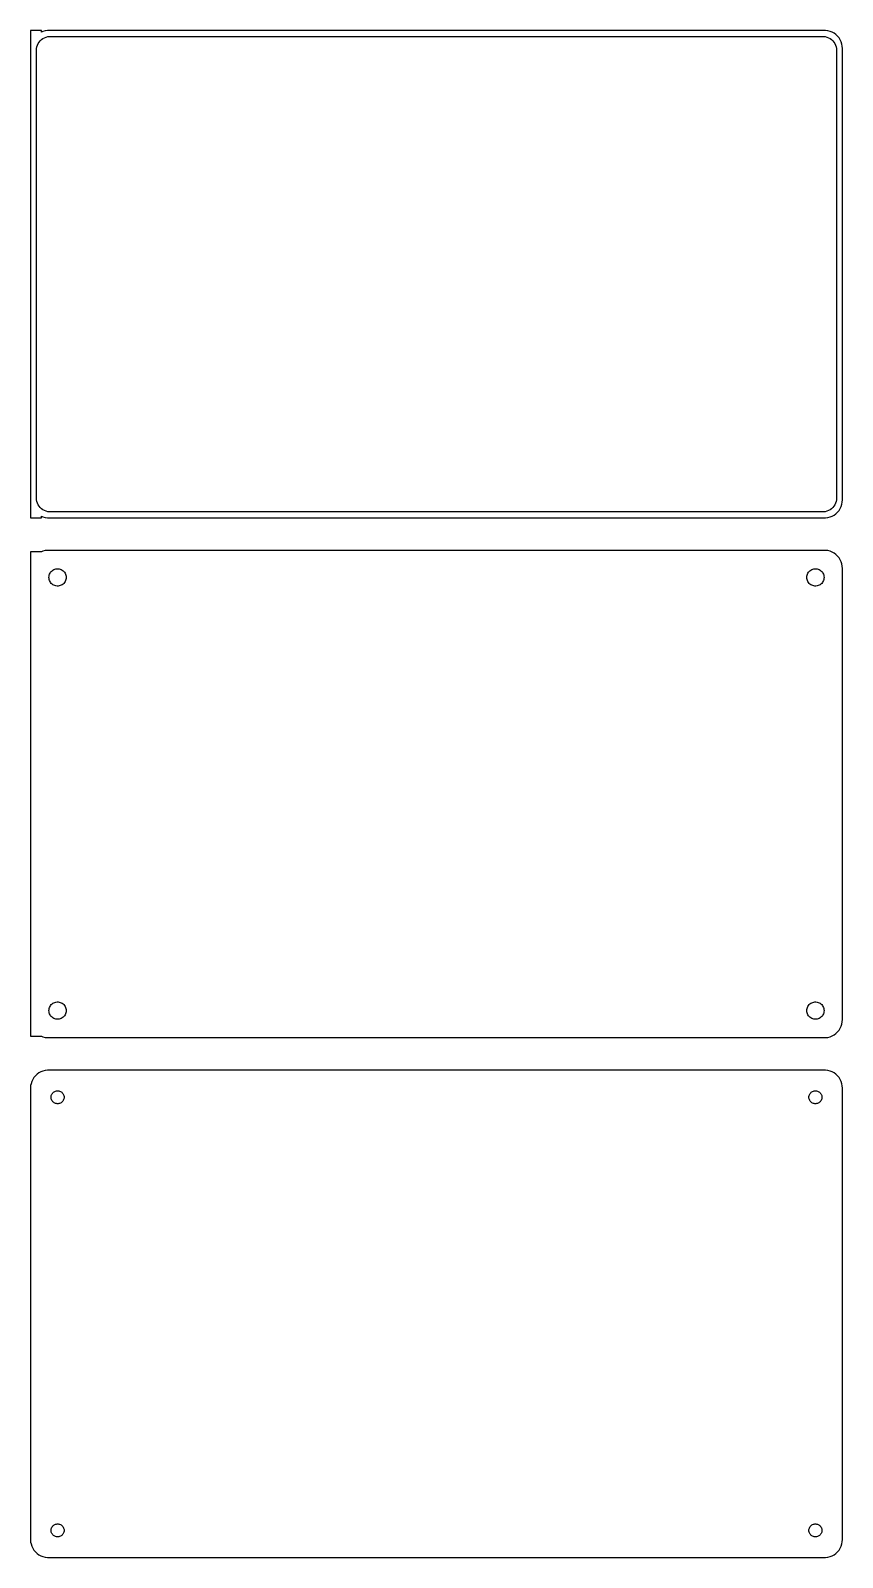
# Model space of a CAD drawing. Header units: metres. Extents: x -112 to 112, y 221 to 643.
import ezdxf

# ---------------------------------------------------------------- set-up
doc = ezdxf.new("R2010")
doc.units = ezdxf.units.M

msp = doc.modelspace()

# ---------------------------------------------------------------- linework, layer by layer
for p, q in [((-109.5, 643.49), (-112.5, 643.49)), ((-112.5, 643.49), (-112.5, 508.51)), ((-109.5, 643.075), (-109.5, 643.49)), ((-109.045, 643.255), (-109.5, 643.075)), ((-108.437, 643.411), (-109.045, 643.255)), ((-107.814, 643.49), (-108.437, 643.411)), ((107.814, 643.49), (-107.814, 643.49)), ((108.437, 643.411), (107.814, 643.49)), ((109.045, 643.255), (108.437, 643.411)), ((109.629, 643.024), (109.045, 643.255)), ((110.179, 642.722), (109.629, 643.024)), ((-110.842, 638.485), (-110.751, 638.963)), ((-110.751, 638.963), (-110.601, 639.426)), ((-110.601, 639.426), (-110.394, 639.866)), ((-110.394, 639.866), (-110.133, 640.276)), ((-110.133, 640.276), (-109.823, 640.651)), ((-109.823, 640.651), (-109.469, 640.984)), ((-109.469, 640.984), (-109.075, 641.27)), ((-109.075, 641.27), (-108.649, 641.504)), ((-108.649, 641.504), (-108.197, 641.683)), ((-108.197, 641.683), (-107.726, 641.804)), ((-107.726, 641.804), (-107.243, 641.865)), ((-107.243, 641.865), (107.243, 641.865)), ((107.243, 641.865), (107.726, 641.804)), ((107.726, 641.804), (108.197, 641.683)), ((108.197, 641.683), (108.649, 641.504)), ((108.649, 641.504), (109.075, 641.27)), ((109.075, 641.27), (109.469, 640.984)), ((109.469, 640.984), (109.823, 640.651)), ((109.823, 640.651), (110.133, 640.276)), ((110.133, 640.276), (110.394, 639.866)), ((110.687, 642.353), (110.179, 642.722)), ((110.394, 639.866), (110.601, 639.426)), ((110.601, 639.426), (110.751, 638.963)), ((111.145, 641.923), (110.687, 642.353)), ((110.751, 638.963), (110.842, 638.485)), ((111.545, 641.439), (111.145, 641.923)), ((111.882, 640.909), (111.545, 641.439)), ((112.149, 640.341), (111.882, 640.909)), ((112.343, 639.743), (112.149, 640.341)), ((112.461, 639.127), (112.343, 639.743)), ((112.5, 638.5), (112.461, 639.127)), ((-110.873, 638), (-110.842, 638.485)), ((-110.873, 514), (-110.873, 638)), ((110.842, 638.485), (110.873, 638)), ((110.873, 638), (110.873, 514)), ((112.5, 513.5), (112.5, 638.5)), ((-110.842, 513.515), (-110.873, 514)), ((-110.751, 513.037), (-110.842, 513.515)), ((-110.601, 512.574), (-110.751, 513.037)), ((-110.394, 512.134), (-110.601, 512.574)), ((-110.133, 511.724), (-110.394, 512.134)), ((110.394, 512.134), (110.133, 511.724)), ((110.601, 512.574), (110.394, 512.134)), ((110.751, 513.037), (110.601, 512.574)), ((110.842, 513.515), (110.751, 513.037)), ((110.873, 514), (110.842, 513.515)), ((112.149, 511.659), (112.343, 512.257)), ((112.343, 512.257), (112.461, 512.873)), ((112.461, 512.873), (112.5, 513.5)), ((-112.5, 508.51), (-109.5, 508.51)), ((-109.823, 511.349), (-110.133, 511.724)), ((-109.469, 511.016), (-109.823, 511.349)), ((-109.5, 508.925), (-109.045, 508.745)), ((-109.5, 508.51), (-109.5, 508.925)), ((-109.075, 510.73), (-109.469, 511.016)), ((-108.649, 510.496), (-109.075, 510.73)), ((-109.045, 508.745), (-108.437, 508.589)), ((-108.197, 510.317), (-108.649, 510.496)), ((-108.437, 508.589), (-107.814, 508.51)), ((-107.726, 510.196), (-108.197, 510.317)), ((-107.814, 508.51), (107.814, 508.51)), ((-107.243, 510.135), (-107.726, 510.196)), ((107.243, 510.135), (-107.243, 510.135)), ((107.726, 510.196), (107.243, 510.135)), ((108.197, 510.317), (107.726, 510.196)), ((107.814, 508.51), (108.437, 508.589)), ((108.649, 510.496), (108.197, 510.317)), ((108.437, 508.589), (109.045, 508.745)), ((109.075, 510.73), (108.649, 510.496)), ((109.045, 508.745), (109.629, 508.976)), ((109.469, 511.016), (109.075, 510.73)), ((109.823, 511.349), (109.469, 511.016)), ((109.629, 508.976), (110.179, 509.278)), ((110.133, 511.724), (109.823, 511.349)), ((110.179, 509.278), (110.687, 509.647)), ((110.687, 509.647), (111.145, 510.077)), ((111.145, 510.077), (111.545, 510.561)), ((111.545, 510.561), (111.882, 511.091)), ((111.882, 511.091), (112.149, 511.659)), ((-109.045, 499.255), (-109.5, 499.075)), ((-108.437, 499.411), (-109.045, 499.255)), ((-107.814, 499.49), (-108.437, 499.411)), ((107.814, 499.49), (-107.814, 499.49)), ((108.437, 499.411), (107.814, 499.49)), ((109.045, 499.255), (108.437, 499.411)), ((109.629, 499.024), (109.045, 499.255)), ((-109.5, 499.115), (-112.5, 499.115)), ((-112.5, 499.115), (-112.5, 364.885)), ((-109.5, 499.075), (-109.5, 499.115)), ((110.179, 498.722), (109.629, 499.024)), ((110.687, 498.353), (110.179, 498.722)), ((111.145, 497.923), (110.687, 498.353)), ((111.545, 497.439), (111.145, 497.923)), ((111.882, 496.909), (111.545, 497.439)), ((112.149, 496.341), (111.882, 496.909)), ((112.343, 495.743), (112.149, 496.341)), ((112.461, 495.127), (112.343, 495.743)), ((112.5, 494.5), (112.461, 495.127)), ((-107.4, 492), (-107.381, 492.301)), ((-107.381, 491.699), (-107.4, 492)), ((-107.381, 492.301), (-107.325, 492.597)), ((-107.325, 491.403), (-107.381, 491.699)), ((-107.325, 492.597), (-107.231, 492.883)), ((-107.231, 491.117), (-107.325, 491.403)), ((-107.231, 492.883), (-107.103, 493.156)), ((-107.103, 490.844), (-107.231, 491.117)), ((-107.103, 493.156), (-106.942, 493.411)), ((-106.942, 490.589), (-107.103, 490.844)), ((-106.942, 493.411), (-106.75, 493.643)), ((-106.75, 493.643), (-106.53, 493.849)), ((-106.53, 493.849), (-106.286, 494.026)), ((-106.286, 494.026), (-106.022, 494.172)), ((-106.022, 494.172), (-105.742, 494.283)), ((-105.742, 494.283), (-105.45, 494.357)), ((-105.45, 494.357), (-105.151, 494.395)), ((-105.151, 494.395), (-104.849, 494.395)), ((-104.849, 494.395), (-104.55, 494.357)), ((-104.55, 494.357), (-104.258, 494.283)), ((-104.258, 494.283), (-103.978, 494.172)), ((-103.978, 494.172), (-103.714, 494.026)), ((-103.714, 494.026), (-103.47, 493.849)), ((-103.47, 493.849), (-103.25, 493.643)), ((-103.25, 493.643), (-103.058, 493.411)), ((-103.058, 493.411), (-102.897, 493.156)), ((-102.897, 490.844), (-103.058, 490.589)), ((-102.897, 493.156), (-102.769, 492.883)), ((-102.769, 491.117), (-102.897, 490.844)), ((-102.769, 492.883), (-102.675, 492.597)), ((-102.675, 491.403), (-102.769, 491.117)), ((-102.675, 492.597), (-102.619, 492.301)), ((-102.619, 491.699), (-102.675, 491.403)), ((-102.619, 492.301), (-102.6, 492)), ((-102.6, 492), (-102.619, 491.699)), ((102.6, 492), (102.619, 492.301)), ((102.619, 491.699), (102.6, 492)), ((102.619, 492.301), (102.675, 492.597)), ((102.675, 491.403), (102.619, 491.699)), ((102.675, 492.597), (102.769, 492.883)), ((102.769, 491.117), (102.675, 491.403)), ((102.769, 492.883), (102.897, 493.156)), ((102.897, 490.844), (102.769, 491.117)), ((102.897, 493.156), (103.058, 493.411)), ((103.058, 490.589), (102.897, 490.844)), ((103.058, 493.411), (103.25, 493.643)), ((103.25, 493.643), (103.47, 493.849)), ((103.47, 493.849), (103.714, 494.026)), ((103.714, 494.026), (103.978, 494.172)), ((103.978, 494.172), (104.258, 494.283)), ((104.258, 494.283), (104.55, 494.357)), ((104.55, 494.357), (104.849, 494.395)), ((104.849, 494.395), (105.151, 494.395)), ((105.151, 494.395), (105.45, 494.357)), ((105.45, 494.357), (105.742, 494.283)), ((105.742, 494.283), (106.022, 494.172)), ((106.022, 494.172), (106.286, 494.026)), ((106.286, 494.026), (106.53, 493.849)), ((106.53, 493.849), (106.75, 493.643)), ((106.75, 493.643), (106.942, 493.411)), ((106.942, 493.411), (107.103, 493.156)), ((107.103, 490.844), (106.942, 490.589)), ((107.103, 493.156), (107.231, 492.883)), ((107.231, 491.117), (107.103, 490.844)), ((107.231, 492.883), (107.325, 492.597)), ((107.325, 491.403), (107.231, 491.117)), ((107.325, 492.597), (107.381, 492.301)), ((107.381, 491.699), (107.325, 491.403)), ((107.381, 492.301), (107.4, 492)), ((107.4, 492), (107.381, 491.699)), ((112.5, 369.5), (112.5, 494.5)), ((-106.75, 490.357), (-106.942, 490.589)), ((-106.53, 490.151), (-106.75, 490.357)), ((-106.286, 489.974), (-106.53, 490.151)), ((-106.022, 489.828), (-106.286, 489.974)), ((-105.742, 489.717), (-106.022, 489.828)), ((-105.45, 489.643), (-105.742, 489.717)), ((-105.151, 489.605), (-105.45, 489.643)), ((-104.849, 489.605), (-105.151, 489.605)), ((-104.55, 489.643), (-104.849, 489.605)), ((-104.258, 489.717), (-104.55, 489.643)), ((-103.978, 489.828), (-104.258, 489.717)), ((-103.714, 489.974), (-103.978, 489.828)), ((-103.47, 490.151), (-103.714, 489.974)), ((-103.25, 490.357), (-103.47, 490.151)), ((-103.058, 490.589), (-103.25, 490.357)), ((103.25, 490.357), (103.058, 490.589)), ((103.47, 490.151), (103.25, 490.357)), ((103.714, 489.974), (103.47, 490.151)), ((103.978, 489.828), (103.714, 489.974)), ((104.258, 489.717), (103.978, 489.828)), ((104.55, 489.643), (104.258, 489.717)), ((104.849, 489.605), (104.55, 489.643)), ((105.151, 489.605), (104.849, 489.605)), ((105.45, 489.643), (105.151, 489.605)), ((105.742, 489.717), (105.45, 489.643)), ((106.022, 489.828), (105.742, 489.717)), ((106.286, 489.974), (106.022, 489.828)), ((106.53, 490.151), (106.286, 489.974)), ((106.75, 490.357), (106.53, 490.151)), ((106.942, 490.589), (106.75, 490.357)), ((-107.4, 372), (-107.381, 372.301)), ((-107.381, 372.301), (-107.325, 372.597)), ((-107.325, 372.597), (-107.231, 372.883)), ((-107.231, 372.883), (-107.103, 373.156)), ((-107.103, 373.156), (-106.942, 373.411)), ((-106.942, 373.411), (-106.75, 373.643)), ((-106.75, 373.643), (-106.53, 373.849)), ((-106.53, 373.849), (-106.286, 374.026)), ((-106.286, 374.026), (-106.022, 374.172)), ((-106.022, 374.172), (-105.742, 374.283)), ((-105.742, 374.283), (-105.45, 374.357)), ((-105.45, 374.357), (-105.151, 374.395)), ((-105.151, 374.395), (-104.849, 374.395)), ((-104.849, 374.395), (-104.55, 374.357)), ((-104.55, 374.357), (-104.258, 374.283)), ((-104.258, 374.283), (-103.978, 374.172)), ((-103.978, 374.172), (-103.714, 374.026)), ((-103.714, 374.026), (-103.47, 373.849)), ((-103.47, 373.849), (-103.25, 373.643)), ((-103.25, 373.643), (-103.058, 373.411)), ((-103.058, 373.411), (-102.897, 373.156)), ((-102.897, 373.156), (-102.769, 372.883)), ((-102.769, 372.883), (-102.675, 372.597)), ((-102.675, 372.597), (-102.619, 372.301)), ((-102.619, 372.301), (-102.6, 372)), ((102.6, 372), (102.619, 372.301)), ((102.619, 372.301), (102.675, 372.597)), ((102.675, 372.597), (102.769, 372.883)), ((102.769, 372.883), (102.897, 373.156)), ((102.897, 373.156), (103.058, 373.411)), ((103.058, 373.411), (103.25, 373.643)), ((103.25, 373.643), (103.47, 373.849)), ((103.47, 373.849), (103.714, 374.026)), ((103.714, 374.026), (103.978, 374.172)), ((103.978, 374.172), (104.258, 374.283)), ((104.258, 374.283), (104.55, 374.357)), ((104.55, 374.357), (104.849, 374.395)), ((104.849, 374.395), (105.151, 374.395)), ((105.151, 374.395), (105.45, 374.357)), ((105.45, 374.357), (105.742, 374.283)), ((105.742, 374.283), (106.022, 374.172)), ((106.022, 374.172), (106.286, 374.026)), ((106.286, 374.026), (106.53, 373.849)), ((106.53, 373.849), (106.75, 373.643)), ((106.75, 373.643), (106.942, 373.411)), ((106.942, 373.411), (107.103, 373.156)), ((107.103, 373.156), (107.231, 372.883)), ((107.231, 372.883), (107.325, 372.597)), ((107.325, 372.597), (107.381, 372.301)), ((107.381, 372.301), (107.4, 372)), ((-107.381, 371.699), (-107.4, 372)), ((-107.325, 371.403), (-107.381, 371.699)), ((-107.231, 371.117), (-107.325, 371.403)), ((-107.103, 370.844), (-107.231, 371.117)), ((-106.942, 370.589), (-107.103, 370.844)), ((-106.75, 370.357), (-106.942, 370.589)), ((-106.53, 370.151), (-106.75, 370.357)), ((-106.286, 369.974), (-106.53, 370.151)), ((-106.022, 369.828), (-106.286, 369.974)), ((-105.742, 369.717), (-106.022, 369.828)), ((-105.45, 369.643), (-105.742, 369.717)), ((-105.151, 369.605), (-105.45, 369.643)), ((-104.849, 369.605), (-105.151, 369.605)), ((-104.55, 369.643), (-104.849, 369.605)), ((-104.258, 369.717), (-104.55, 369.643)), ((-103.978, 369.828), (-104.258, 369.717)), ((-103.714, 369.974), (-103.978, 369.828)), ((-103.47, 370.151), (-103.714, 369.974)), ((-103.25, 370.357), (-103.47, 370.151)), ((-103.058, 370.589), (-103.25, 370.357)), ((-102.897, 370.844), (-103.058, 370.589)), ((-102.769, 371.117), (-102.897, 370.844)), ((-102.675, 371.403), (-102.769, 371.117)), ((-102.619, 371.699), (-102.675, 371.403)), ((-102.6, 372), (-102.619, 371.699)), ((102.619, 371.699), (102.6, 372)), ((102.675, 371.403), (102.619, 371.699)), ((102.769, 371.117), (102.675, 371.403)), ((102.897, 370.844), (102.769, 371.117)), ((103.058, 370.589), (102.897, 370.844)), ((103.25, 370.357), (103.058, 370.589)), ((103.47, 370.151), (103.25, 370.357)), ((103.714, 369.974), (103.47, 370.151)), ((103.978, 369.828), (103.714, 369.974)), ((104.258, 369.717), (103.978, 369.828)), ((104.55, 369.643), (104.258, 369.717)), ((104.849, 369.605), (104.55, 369.643)), ((105.151, 369.605), (104.849, 369.605)), ((105.45, 369.643), (105.151, 369.605)), ((105.742, 369.717), (105.45, 369.643)), ((106.022, 369.828), (105.742, 369.717)), ((106.286, 369.974), (106.022, 369.828)), ((106.53, 370.151), (106.286, 369.974)), ((106.75, 370.357), (106.53, 370.151)), ((106.942, 370.589), (106.75, 370.357)), ((107.103, 370.844), (106.942, 370.589)), ((107.231, 371.117), (107.103, 370.844)), ((107.325, 371.403), (107.231, 371.117)), ((107.381, 371.699), (107.325, 371.403)), ((107.4, 372), (107.381, 371.699)), ((112.149, 367.659), (112.343, 368.257)), ((112.343, 368.257), (112.461, 368.873)), ((112.461, 368.873), (112.5, 369.5)), ((-112.5, 364.885), (-109.5, 364.885)), ((-109.5, 364.885), (-109.5, 364.925)), ((-109.5, 364.925), (-109.045, 364.745)), ((-109.045, 364.745), (-108.437, 364.589)), ((-108.437, 364.589), (-107.814, 364.51)), ((-107.814, 364.51), (107.814, 364.51)), ((107.814, 364.51), (108.437, 364.589)), ((108.437, 364.589), (109.045, 364.745)), ((109.045, 364.745), (109.629, 364.976)), ((109.629, 364.976), (110.179, 365.278)), ((110.179, 365.278), (110.687, 365.647)), ((110.687, 365.647), (111.145, 366.077)), ((111.145, 366.077), (111.545, 366.561)), ((111.545, 366.561), (111.882, 367.091)), ((111.882, 367.091), (112.149, 367.659)), ((-108.437, 355.411), (-109.045, 355.255)), ((-107.814, 355.49), (-108.437, 355.411)), ((107.814, 355.49), (-107.814, 355.49)), ((108.437, 355.411), (107.814, 355.49)), ((109.045, 355.255), (108.437, 355.411)), ((-112.4, 351.444), (-112.5, 351.444)), ((-112.5, 351.444), (-112.5, 224.556)), ((-112.343, 351.743), (-112.4, 351.444)), ((-112.149, 352.341), (-112.343, 351.743)), ((-111.882, 352.909), (-112.149, 352.341)), ((-111.545, 353.439), (-111.882, 352.909)), ((-111.145, 353.923), (-111.545, 353.439)), ((-110.687, 354.353), (-111.145, 353.923)), ((-110.179, 354.722), (-110.687, 354.353)), ((-109.629, 355.024), (-110.179, 354.722)), ((-109.045, 355.255), (-109.629, 355.024)), ((109.629, 355.024), (109.045, 355.255)), ((110.179, 354.722), (109.629, 355.024)), ((110.687, 354.353), (110.179, 354.722)), ((111.145, 353.923), (110.687, 354.353)), ((111.545, 353.439), (111.145, 353.923)), ((111.882, 352.909), (111.545, 353.439)), ((112.149, 352.341), (111.882, 352.909)), ((112.343, 351.743), (112.149, 352.341)), ((112.461, 351.127), (112.343, 351.743)), ((112.5, 350.5), (112.461, 351.127)), ((-106.8, 348), (-106.786, 348.226)), ((-106.786, 347.774), (-106.8, 348)), ((-106.786, 348.226), (-106.743, 348.448)), ((-106.743, 347.552), (-106.786, 347.774)), ((-106.743, 348.448), (-106.674, 348.663)), ((-106.674, 347.337), (-106.743, 347.552)), ((-106.674, 348.663), (-106.577, 348.867)), ((-106.577, 347.133), (-106.674, 347.337)), ((-106.577, 348.867), (-106.456, 349.058)), ((-106.456, 346.942), (-106.577, 347.133)), ((-106.456, 349.058), (-106.312, 349.232)), ((-106.312, 346.768), (-106.456, 346.942)), ((-106.312, 349.232), (-106.147, 349.387)), ((-106.147, 349.387), (-105.964, 349.52)), ((-105.964, 349.52), (-105.766, 349.629)), ((-105.766, 349.629), (-105.556, 349.712)), ((-105.556, 349.712), (-105.337, 349.768)), ((-105.337, 349.768), (-105.113, 349.796)), ((-105.113, 349.796), (-104.887, 349.796)), ((-104.887, 349.796), (-104.663, 349.768)), ((-104.663, 349.768), (-104.444, 349.712)), ((-104.444, 349.712), (-104.234, 349.629)), ((-104.234, 349.629), (-104.036, 349.52)), ((-104.036, 349.52), (-103.853, 349.387)), ((-103.853, 349.387), (-103.688, 349.232)), ((-103.688, 349.232), (-103.544, 349.058)), ((-103.544, 346.942), (-103.688, 346.768)), ((-103.544, 349.058), (-103.423, 348.867)), ((-103.423, 347.133), (-103.544, 346.942)), ((-103.423, 348.867), (-103.326, 348.663)), ((-103.326, 347.337), (-103.423, 347.133)), ((-103.326, 348.663), (-103.257, 348.448)), ((-103.257, 347.552), (-103.326, 347.337)), ((-103.257, 348.448), (-103.214, 348.226)), ((-103.214, 347.774), (-103.257, 347.552)), ((-103.214, 348.226), (-103.2, 348)), ((-103.2, 348), (-103.214, 347.774)), ((103.2, 348), (103.214, 348.226)), ((103.214, 347.774), (103.2, 348)), ((103.214, 348.226), (103.257, 348.448)), ((103.257, 347.552), (103.214, 347.774)), ((103.257, 348.448), (103.326, 348.663)), ((103.326, 347.337), (103.257, 347.552)), ((103.326, 348.663), (103.423, 348.867)), ((103.423, 347.133), (103.326, 347.337)), ((103.423, 348.867), (103.544, 349.058)), ((103.544, 346.942), (103.423, 347.133)), ((103.544, 349.058), (103.688, 349.232)), ((103.688, 346.768), (103.544, 346.942)), ((103.688, 349.232), (103.853, 349.387)), ((103.853, 349.387), (104.036, 349.52)), ((104.036, 349.52), (104.234, 349.629)), ((104.234, 349.629), (104.444, 349.712)), ((104.444, 349.712), (104.663, 349.768)), ((104.663, 349.768), (104.887, 349.796)), ((104.887, 349.796), (105.113, 349.796)), ((105.113, 349.796), (105.337, 349.768)), ((105.337, 349.768), (105.556, 349.712)), ((105.556, 349.712), (105.766, 349.629)), ((105.766, 349.629), (105.964, 349.52)), ((105.964, 349.52), (106.147, 349.387)), ((106.147, 349.387), (106.312, 349.232)), ((106.312, 349.232), (106.456, 349.058)), ((106.456, 346.942), (106.312, 346.768)), ((106.456, 349.058), (106.577, 348.867)), ((106.577, 347.133), (106.456, 346.942)), ((106.577, 348.867), (106.674, 348.663)), ((106.674, 347.337), (106.577, 347.133)), ((106.674, 348.663), (106.743, 348.448)), ((106.743, 347.552), (106.674, 347.337)), ((106.743, 348.448), (106.786, 348.226)), ((106.786, 347.774), (106.743, 347.552)), ((106.786, 348.226), (106.8, 348)), ((106.8, 348), (106.786, 347.774)), ((112.5, 225.5), (112.5, 350.5)), ((-106.147, 346.613), (-106.312, 346.768)), ((-105.964, 346.48), (-106.147, 346.613)), ((-105.766, 346.371), (-105.964, 346.48)), ((-105.556, 346.288), (-105.766, 346.371)), ((-105.337, 346.232), (-105.556, 346.288)), ((-105.113, 346.204), (-105.337, 346.232)), ((-104.887, 346.204), (-105.113, 346.204)), ((-104.663, 346.232), (-104.887, 346.204)), ((-104.444, 346.288), (-104.663, 346.232)), ((-104.234, 346.371), (-104.444, 346.288)), ((-104.036, 346.48), (-104.234, 346.371)), ((-103.853, 346.613), (-104.036, 346.48)), ((-103.688, 346.768), (-103.853, 346.613)), ((103.853, 346.613), (103.688, 346.768)), ((104.036, 346.48), (103.853, 346.613)), ((104.234, 346.371), (104.036, 346.48)), ((104.444, 346.288), (104.234, 346.371)), ((104.663, 346.232), (104.444, 346.288)), ((104.887, 346.204), (104.663, 346.232)), ((105.113, 346.204), (104.887, 346.204)), ((105.337, 346.232), (105.113, 346.204)), ((105.556, 346.288), (105.337, 346.232)), ((105.766, 346.371), (105.556, 346.288)), ((105.964, 346.48), (105.766, 346.371)), ((106.147, 346.613), (105.964, 346.48)), ((106.312, 346.768), (106.147, 346.613)), ((-106.786, 228.226), (-106.743, 228.448)), ((-106.743, 228.448), (-106.674, 228.663)), ((-106.674, 228.663), (-106.577, 228.867)), ((-106.577, 228.867), (-106.456, 229.058)), ((-106.456, 229.058), (-106.312, 229.232)), ((-106.312, 229.232), (-106.147, 229.387)), ((-106.147, 229.387), (-105.964, 229.52)), ((-105.964, 229.52), (-105.766, 229.629)), ((-105.766, 229.629), (-105.556, 229.712)), ((-105.556, 229.712), (-105.337, 229.768)), ((-105.337, 229.768), (-105.113, 229.796)), ((-105.113, 229.796), (-104.887, 229.796)), ((-104.887, 229.796), (-104.663, 229.768)), ((-104.663, 229.768), (-104.444, 229.712)), ((-104.444, 229.712), (-104.234, 229.629)), ((-104.234, 229.629), (-104.036, 229.52)), ((-104.036, 229.52), (-103.853, 229.387)), ((-103.853, 229.387), (-103.688, 229.232)), ((-103.688, 229.232), (-103.544, 229.058)), ((-103.544, 229.058), (-103.423, 228.867)), ((-103.423, 228.867), (-103.326, 228.663)), ((-103.326, 228.663), (-103.257, 228.448)), ((-103.257, 228.448), (-103.214, 228.226)), ((103.214, 228.226), (103.257, 228.448)), ((103.257, 228.448), (103.326, 228.663)), ((103.326, 228.663), (103.423, 228.867)), ((103.423, 228.867), (103.544, 229.058)), ((103.544, 229.058), (103.688, 229.232)), ((103.688, 229.232), (103.853, 229.387)), ((103.853, 229.387), (104.036, 229.52)), ((104.036, 229.52), (104.234, 229.629)), ((104.234, 229.629), (104.444, 229.712)), ((104.444, 229.712), (104.663, 229.768)), ((104.663, 229.768), (104.887, 229.796)), ((104.887, 229.796), (105.113, 229.796)), ((105.113, 229.796), (105.337, 229.768)), ((105.337, 229.768), (105.556, 229.712)), ((105.556, 229.712), (105.766, 229.629)), ((105.766, 229.629), (105.964, 229.52)), ((105.964, 229.52), (106.147, 229.387)), ((106.147, 229.387), (106.312, 229.232)), ((106.312, 229.232), (106.456, 229.058)), ((106.456, 229.058), (106.577, 228.867)), ((106.577, 228.867), (106.674, 228.663)), ((106.674, 228.663), (106.743, 228.448)), ((106.743, 228.448), (106.786, 228.226)), ((-112.5, 224.556), (-112.4, 224.556)), ((-112.4, 224.556), (-112.343, 224.257)), ((-112.343, 224.257), (-112.149, 223.659)), ((-106.8, 228), (-106.786, 228.226)), ((-106.786, 227.774), (-106.8, 228)), ((-106.743, 227.552), (-106.786, 227.774)), ((-106.674, 227.337), (-106.743, 227.552)), ((-106.577, 227.133), (-106.674, 227.337)), ((-106.456, 226.942), (-106.577, 227.133)), ((-106.312, 226.768), (-106.456, 226.942)), ((-106.147, 226.613), (-106.312, 226.768)), ((-105.964, 226.48), (-106.147, 226.613)), ((-105.766, 226.371), (-105.964, 226.48)), ((-105.556, 226.288), (-105.766, 226.371)), ((-105.337, 226.232), (-105.556, 226.288)), ((-105.113, 226.204), (-105.337, 226.232)), ((-104.887, 226.204), (-105.113, 226.204)), ((-104.663, 226.232), (-104.887, 226.204)), ((-104.444, 226.288), (-104.663, 226.232)), ((-104.234, 226.371), (-104.444, 226.288)), ((-104.036, 226.48), (-104.234, 226.371)), ((-103.853, 226.613), (-104.036, 226.48)), ((-103.688, 226.768), (-103.853, 226.613)), ((-103.544, 226.942), (-103.688, 226.768)), ((-103.423, 227.133), (-103.544, 226.942)), ((-103.326, 227.337), (-103.423, 227.133)), ((-103.257, 227.552), (-103.326, 227.337)), ((-103.214, 227.774), (-103.257, 227.552)), ((-103.214, 228.226), (-103.2, 228)), ((-103.2, 228), (-103.214, 227.774)), ((103.2, 228), (103.214, 228.226)), ((103.214, 227.774), (103.2, 228)), ((103.257, 227.552), (103.214, 227.774)), ((103.326, 227.337), (103.257, 227.552)), ((103.423, 227.133), (103.326, 227.337)), ((103.544, 226.942), (103.423, 227.133)), ((103.688, 226.768), (103.544, 226.942)), ((103.853, 226.613), (103.688, 226.768)), ((104.036, 226.48), (103.853, 226.613)), ((104.234, 226.371), (104.036, 226.48)), ((104.444, 226.288), (104.234, 226.371)), ((104.663, 226.232), (104.444, 226.288)), ((104.887, 226.204), (104.663, 226.232)), ((105.113, 226.204), (104.887, 226.204)), ((105.337, 226.232), (105.113, 226.204)), ((105.556, 226.288), (105.337, 226.232)), ((105.766, 226.371), (105.556, 226.288)), ((105.964, 226.48), (105.766, 226.371)), ((106.147, 226.613), (105.964, 226.48)), ((106.312, 226.768), (106.147, 226.613)), ((106.456, 226.942), (106.312, 226.768)), ((106.577, 227.133), (106.456, 226.942)), ((106.674, 227.337), (106.577, 227.133)), ((106.743, 227.552), (106.674, 227.337)), ((106.786, 227.774), (106.743, 227.552)), ((106.786, 228.226), (106.8, 228)), ((106.8, 228), (106.786, 227.774)), ((112.149, 223.659), (112.343, 224.257)), ((112.343, 224.257), (112.461, 224.873)), ((112.461, 224.873), (112.5, 225.5)), ((-112.149, 223.659), (-111.882, 223.091)), ((-111.882, 223.091), (-111.545, 222.561)), ((-111.545, 222.561), (-111.145, 222.077)), ((-111.145, 222.077), (-110.687, 221.647)), ((-110.687, 221.647), (-110.179, 221.278)), ((-110.179, 221.278), (-109.629, 220.976)), ((-109.629, 220.976), (-109.045, 220.745)), ((-109.045, 220.745), (-108.437, 220.589)), ((-108.437, 220.589), (-107.814, 220.51)), ((-107.814, 220.51), (107.814, 220.51)), ((107.814, 220.51), (108.437, 220.589)), ((108.437, 220.589), (109.045, 220.745)), ((109.045, 220.745), (109.629, 220.976)), ((109.629, 220.976), (110.179, 221.278)), ((110.179, 221.278), (110.687, 221.647)), ((110.687, 221.647), (111.145, 222.077)), ((111.145, 222.077), (111.545, 222.561)), ((111.545, 222.561), (111.882, 223.091)), ((111.882, 223.091), (112.149, 223.659))]:
    msp.add_line(p, q)

doc.saveas('drawing.dxf')
